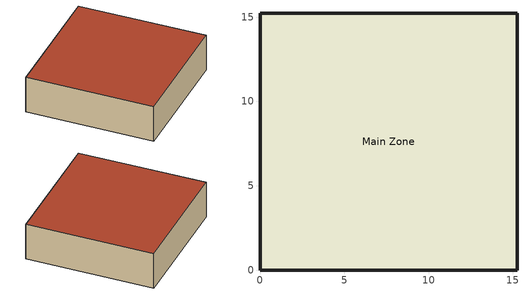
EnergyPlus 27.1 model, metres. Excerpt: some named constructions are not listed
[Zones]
Main Zone
 floor adiabatic (FLOOR): 15.24,0 0,0 0,15.24 15.24,15.24 z0
 wall outside (R13WALL): 0,0 15.24,0 15.24,15.24 0,15.24 0,0 z0:4.57
 roof outside (ROOF31): 0,15.24 0,0 15.24,0 15.24,15.24 z4.57
[Table:Lookup]
Mode2_FanPower_lookup: Mode2_IndependentVariableList, DivisorOnly, 3.0176, -9999, 9999, Dimensionless, 3250, 3250, 3250, 3250, 3250, 3250, 3250, 3250, 3250, 3250, 3250, 3250, 3250, 3250, 3250, 3250, 3250, 3250, 3250, 3250, 3250, 3250, 3250, 3250, 3250, 3250, 3250, 3250, 3250, 3250, 3250, 3250, 3250, 3250, 3250, 3250, 3250, 3250, 3250, 3250, 3250, 3250, 3250, 3250, 3250, 3250, 3250, 3250, 3250, 3250, 3250, 3250, 3250, 3250, 3250, 3250, 3250, 3250, 3250, 3250, 3250, 3250, 3250, 3250, 3250, 3250, 3250, 3250, 3250, 3250, 3250, 3250, 3250, 3250, 3250, 3250, 3250, 3250, 3250, 3250, 3250, 3250, 3250, 3250, 3250, 3250, 3250, 3250, 3250, 3250, 3250, 3250, 3250, 3250, 3250, 3250, 3250, 3250, 3250, 3250, 3250, 3250, 3250, 3250, 3250, 3250, 3250, 3250, 3250, 3250, 3250, 3250, 3250, 3250, 3250, 3250, 3250, 3250, 3250, 3250, 3250, 3250, 3250, 3250, 3250, 3250, 3250, 3250, 3250, 3250, 3250, 3250, 3250, 3250, 3250, 3250, 3250, 3250, 3250, 3250, 3250, 3250, 3250, 3250, 3250, 3250, 3250, 3250, 3250, 3250, 3250, 3250, 3250, 3250, 3250, 3250, 3250, 3250, 3250, 3250, 3250, 3250, 3250, 3250, 3250, 3250, 3250, 3250, 3250, 3250, 3250, 3250, 3250, 3250, 3250, 3250, 3250, 3250, 3250, 3250, 3250, 3250, 3250, 3250, 3250, 3250, 3250, 3250, 3250, 3250, 3250, 3250, 3250, 3250, 3250, 3250, 3250, 3250, 3250, 3250, 3250, 3250, 3250, 3250, 3250, 3250, 3250, 3250, 3250, 3250, 3250, 3250, 3250, 3250, 3250, 3250, 3250, 3250, 3250, 3250, 3250, 3250, 3250, 3250, 3250, 3250, 3250, 3250, 3250, 3250, 3250, 3250, 3250, 3250, 3250, 3250, 3250, 3250, 3250, 3250, 3250, 3250, 3250, 3250, 3250, 3250, 3250, 3250, 3250, 3250, 3250, 3250, 3250, 3250, 3250, 3250, 3250, 3250, 3250, 3250, 3250, 3250, 3250, 3250, 3250, 3250, 3250, 3250, 3250, 3250, 3250, 3250, 3250, 3250, 3250, 3250, 3250, 3250, 3250, 3250, 3250, 3250, 3250, 3250, 3250, 3250, 3250, 3250, 3250, 3250, 3250, 3250, 3250, 3250, 3250, 3250, 3250, 3250, 3250, 3250, 3250, 3250, 3250, 3250, 3250, 3250, 3250, 3250, 3250, 3250, 3250, 3250, 3250, 3250, 3250, 3250, 3250, 3250, 3250, 3250, 3250, 3250, 3250, 3250, 3250, 3250, 3250, 3250, 3250, 3250, 3250, 3250, 3250, 3250, 3250, 3250, 3250, 3250, 3250, 3250, 3250, 3250, 3250, 3250, 3250, 3250, 3250, 3250, 3250, 3250, 3250, 3250, 3250, 3250, 3250, 3250, 3250, 3250, 3250, 3250, 3250, 3250, 3250, 3250, 3250, 3250, 3250, 3250, 3250, 3250, 3250, 3250, 3250, 3250, 3250, 3250, 3250, 3250, 3250, 3250, 3250, 3250, 3250, 3250, 3250, 3250, 3250, 3250, 3250, 3250, 3250, 3250, 3250, 3250, 3250, 3250, 3250, 3250, 3250, 3250, 3250, 3250, 3250, 3250, 3250, 3250, 3250, 3250, 3250, 3250, 3250, 3250, 3250, 3250, 3250, 3250, 3250, 3250, 3250, 3250, 3250, 3250, 3250, 3250, 3250, 3250, 3250, 3250, 3250, 3250, 3250, 3250, 3250, 3250, 3250, 3250, 3250, 3250, 3250, 3250, 3250, 3250, 3250, 3250, 3250, 3250, 3250, 3250, 3250, 3250, 3250, 3250, 3250, 3250, 3250, 3250, 3250, 3250, 3250, 3250, 3250, 3250, 3250, 3250, 3250, 3250, 3250, 3250, 3250, 3250, 3250, 3250, 3250, 3250, 3250, 3250, 3250, 3250, 3250, 3250, 3250, 3250, 3250, 3250, 3250, 3250, 3250, 3250, 3250, 3250, 3250, 3250, 3250, 3250, 3250, 3250, 3250, 3250, 3250, 3250, 3250, 3250, 3250, 3250, 3250, 3250, 3250, 3250, 3250, 3250, 3250, 3250, 3250, 3250, 3250, 3250, 3250, 3250, 3250, 3250, 3250, 3250, 3250, 3250, 3250, 3250, 3250, 3250, 3250, 3250, 3250, 3250, 3250, 3250, 3250, 3250, 3250, 3250, 3250, 3250, 3250, 3250, 3250, 3250, 3250, 3250, 3250, 3250, 3250, 3250, 3250, 3250, 3250, 3250, 3250, 3250, 3250, 3250, 3250, 3250, 3250, 3250, 3250, 3250, 3250, 3250, 3250, 3250, 3250, 3250, 3250, 3250, 3250, 3250, 3250, 3250, 3250, 3250, 3250, 3250, 3250, 3250, 3250, 3250, 3250, 3250, 3250, 3250, 3250, 3250, 3250, 3250, 3250, 3250, 3250, 3250, 3250, 3250, 3250, 3250, 3250, 3250, 3250, 3250, 3250, 3250, 3250, 3250, 3250, 3250, 3250, 3250, 3250, 3250, 3250, 3250, 3250, 3250, 3250, 3250, 3250, 3250, 3250, 3250, 3250, 3250, 3250, 3250, 3250, 3250, 3250, 3250, 3250, 3250, 3250, 3250, 3250, 3250, 3250, 3250, 3250, 3250, 3250, 3250, 3250, 3250, 3250, 3250, 3250, 3250, 3250, 3250, 3250, 3250, 3250, 3250, 3250, 3250, 3250, 3250, 3250, 3250, 3250, 3250, 3250, 3250, 3250, 3250, 3250, 3250, 3250, 3250, 3250, 3250, 3250, 3250, 3250, 3250, 3250, 3250, 3250, 3250, 3250, 3250, 3250, 3250, 3250, 3250, 3250, 3250, 3250, 3250, 3250, 3250, 3250, 3250, 3250, 3250, 3250, 3250, 3250, 3250, 3250, 3250, 3250, 3250, 3250, 3250, 3250, 3250, 3250, 3250, 3250, 3250, 3250, 3250, 3250, 3250, 3250, 3250, 3250, 3250, 3250, 3250, 3250, 3250, 3250, 3250, 3250, 3250, 3250, 3250, 3250, 3250, 3250, 3250, 3250, 3250, 3250, 3250, 3250, 3250, 3250, 3250, 3250, 3250, 3250, 3250, 3250, 3250, 3250, 3250, 3250, 3250, 3250, 3250, 3250, 3250, 3250, 3250, 3250, 3250, 3250, 3250, 3250, 3250, 3250, 3250, 3250, 3250, 3250, 3250, 3250, 3250, 3250, 3250, 3250, 3250, 3250, 3250, 3250, 3250, 3250, 3250, 3250, 3250, 3250, 3250, 3250, 3250, 3250, 3250, 3250, 3250, 3250, 3250, 3250, 3250, 3250, 3250, 3250, 3250, 3250, 3250, 3250, 3250, 3250, 3250, 3250, 3250, 3250, 3250, 3250, 3250, 3250, 3250, 3250, 3250, 3250, 3250, 3250, 3250, 3250, 3250, 3250, 3250, 3250, 3250, 3250, 3250, 3250, 3250, 3250, 3250, 3250, 3250, 3250, 3250, 3250, 3250, 3250, 3250, 3250, 3250, 3250, 3250, 3250, 3250, 3250, 3250, 3250, 3250, 3250, 3250, 3250, 3250, 3250, 3250, 3250, 3250, 3250, 3250, 3250, 3250, 3250, 3250, 3250, 3250, 3250, 3250, 3250, 3250, 3250, 3250, 3250, 3250, 3250, 3250, 3250, 3250, 3250, 3250, 3250, 3250, 3250, 3250, 3250, 3250, 3250, 3250, 3250, 3250, 3250, 3250, 3250, 3250, 3250, 3250, 3250, 3250, 3250, 3250, 3250, 3250, 3250, 3250, 3250, 3250, 3250, 3250, 3250, 3250, 3250, 3250, 3250, 3250, 3250, 3250, 3250, 3250, 3250, 3250, 3250, 3250, 3250, 3250, 3250, 3250, 3250, 3250, 3250, 3250, 3250, 3250, 3250, 3250, 3250, 3250, 3250, 3250, 3250, 3250, 3250, 3250, 3250, 3250, 3250, 3250, 3250, 3250, 3250, 3250, 3250, 3250, 3250, 3250, 3250, 3250, 3250, 3250, 3250, 3250, 3250, 3250, 3250, 3250, 3250, 3250, 3250, 3250, 3250, 3250, 3250, 3250, 3250, 3250, 3250, 3250, 3250, 3250, 3250, 3250, 3250, 3250, 3250, 3250, 3250, 3250, 3250, 3250, 3250, 3250, 3250, 3250, 3250, 3250, 3250, 3250, 3250, 3250, 3250, 3250, 3250, 3250, 3250, 3250, 3250, 3250, 3250, 3250, 3250, 3250, 3250, 3250, 3250, 3250, 3250, 3250, 3250, 3250, 3250, 3250, 3250, 3250, 3250, 3250, 3250, 3250, 3250, 3250, 3250, 3250, 3250, 3250, 3250, 3250, 3250, 3250, 3250, 3250, 3250, 3250, 3250, 3250, 3250, 3250, 3250, 3250, 3250, 3250, 3250, 3250, 3250, 3250, 3250, 3250, 3250, 3250, 3250, 3250, 3250, 3250, 3250, 3250, 3250, 3250, 3250, 3250, 3250, 3250, 3250, 3250, 3250, 3250, 3250, 3250, 3250, 3250, 3250, 3250, 3250, 3250, 3250, 3250, 3250, 3250, 3250, 3250, 3250, 3250, 3250, 3250, 3250, 3250, 3250, 3250, 3250, 3250, 3250, 3250, 3250, 3250, 3250, 3250, 3250, 3250, 3250, 3250, 3250, 3250, 3250, 3250, 3250, 3250, 3250, 3250, 3250, 3250, 3250, 3250, 3250, 3250, 3250, 3250, 3250, 3250, 3250, 3250, 3250, 3250, 3250, 3250, 3250, 3250, 3250, 3250, 3250, 3250, 3250, 3250, 3250, 3250, 3250, 3250, 3250, 3250, 3250, 3250, 3250, 3250, 3250, 3250, 3250, 3250, 3250, 3250, 3250, 3250, 3250, 3250, 3250, 3250, 3250, 3250, 3250, 3250, 3250, 3250, 3250, 3250, 3250, 3250, 3250, 3250, 3250, 3250, 3250, 3250, 3250, 3250, 3250, 3250, 3250, 3250, 3250, 3250, 3250, 3250, 3250, 3250, 3250, 3250, 3250, 3250, 3250, 3250, 3250, 3250, 3250, 3250, 3250, 3250, 3250, 3250, 3250, 3250, 3250, 3250, 3250, 3250, 3250, 3250, 3250, 3250, 3250
Mode2_water_lookup: Mode2_IndependentVariableList, DivisorOnly, 3.0176, -9999, 9999, Dimensionless, 39.82115, 39.82115, 39.82115, 39.82115, 39.82115, 39.82115, 39.82115, 39.82115, 39.82115, 39.82115, 39.82115, 39.82115, 39.82115, 39.82115, 39.82115, 39.82115, 39.82115, 39.82115, 39.82115, 39.82115, 39.82115, 39.82115, 39.82115, 39.82115, 39.82115, 39.82115, 39.82115, 39.82115, 39.82115, 39.82115, 39.82115, 39.82115, 39.82115, 39.82115, 39.82115, 39.82115, 39.82115, 39.82115, 39.82115, 39.82115, 39.82115, 39.82115, 39.82115, 39.82115, 39.82115, 39.82115, 39.82115, 39.82115, 39.82115, 39.82115, 39.82115, 39.82115, 39.82115, 39.82115, 39.82115, 39.82115, 39.82115, 39.82115, 39.82115, 39.82115, 39.82115, 39.82115, 39.82115, 39.82115, 39.82115, 39.82115, 39.82115, 39.82115, 39.82115, 39.82115, 39.82115, 39.82115, 39.82115, 39.82115, 39.82115, 39.82115, 39.82115, 39.82115, 39.82115, 39.82115, 39.82115, 39.82115, 39.82115, 39.82115, 39.82115, 39.82115, 39.82115, 39.82115, 39.82115, 39.82115, 39.82115, 39.82115, 39.82115, 39.82115, 39.82115, 39.82115, 39.82115, 39.82115, 39.82115, 39.82115, 39.82115, 39.82115, 39.82115, 39.82115, 39.82115, 39.82115, 39.82115, 39.82115, 39.82115, 39.82115, 39.82115, 39.82115, 39.82115, 39.82115, 39.82115, 39.82115, 39.82115, 39.82115, 39.82115, 39.82115, 39.82115, 39.82115, 39.82115, 39.82115, 39.82115, 39.82115, 39.82115, 39.82115, 39.82115, 39.82115, 39.82115, 39.82115, 39.82115, 39.82115, 39.82115, 39.82115, 39.82115, 39.82115, 39.82115, 39.82115, 39.82115, 39.82115, 39.82115, 39.82115, 39.82115, 39.82115, 39.82115, 39.82115, 39.82115, 39.82115, 39.82115, 39.82115, 39.82115, 39.82115, 39.82115, 39.82115, 39.82115, 39.82115, 39.82115, 39.82115, 39.82115, 39.82115, 39.82115, 39.82115, 39.82115, 39.82115, 39.82115, 39.82115, 39.82115, 39.82115, 39.82115, 39.82115, 39.82115, 39.82115, 39.82115, 39.82115, 39.82115, 39.82115, 39.82115, 39.82115, 39.82115, 39.82115, 39.82115, 39.82115, 39.82115, 39.82115, 39.82115, 39.82115, 39.82115, 39.82115, 39.82115, 39.82115, 39.82115, 39.82115, 39.82115, 39.82115, 39.82115, 39.82115, 39.82115, 39.82115, 39.82115, 39.82115, 39.82115, 39.82115, 39.82115, 39.82115, 39.82115, 39.82115, 39.82115, 39.82115, 39.82115, 39.82115, 39.82115, 39.82115, 39.82115, 39.82115, 39.82115, 39.82115, 39.82115, 39.82115, 39.82115, 39.82115, 39.82115, 39.82115, 39.82115, 39.82115, 39.82115, 39.82115, 39.82115, 39.82115, 39.82115, 39.82115, 39.82115, 39.82115, 39.82115, 39.82115, 39.82115, 39.82115, 39.82115, 39.82115, 39.82115, 39.82115, 39.82115, 39.82115, 39.82115, 39.82115, 39.82115, 39.82115, 39.82115, 39.82115, 39.82115, 39.82115, 39.82115, 39.82115, 39.82115, 39.82115, 39.82115, 39.82115, 39.82115, 39.82115, 39.82115, 39.82115, 39.82115, 39.82115, 39.82115, 39.82115, 39.82115, 39.82115, 39.82115, 39.82115, 39.82115, 39.82115, 39.82115, 39.82115, 39.82115, 39.82115, 39.82115, 39.82115, 39.82115, 39.82115, 39.82115, 39.82115, 39.82115, 39.82115, 39.82115, 39.82115, 39.82115, 39.82115, 39.82115, 39.82115, 39.82115, 39.82115, 39.82115, 39.82115, 39.82115, 39.82115, 39.82115, 39.82115, 39.82115, 39.82115, 39.82115, 39.82115, 39.82115, 39.82115, 39.82115, 39.82115, 39.82115, 39.82115, 39.82115, 39.82115, 39.82115, 39.82115, 39.82115, 39.82115, 39.82115, 39.82115, 39.82115, 39.82115, 39.82115, 39.82115, 39.82115, 39.82115, 39.82115, 39.82115, 39.82115, 39.82115, 39.82115, 39.82115, 39.82115, 39.82115, 39.82115, 39.82115, 39.82115, 39.82115, 39.82115, 39.82115, 39.82115, 39.82115, 39.82115, 39.82115, 39.82115, 39.82115, 39.82115, 39.82115, 39.82115, 39.82115, 39.82115, 39.82115, 39.82115, 39.82115, 39.82115, 39.82115, 39.82115, 39.82115, 39.82115, 39.82115, 39.82115, 39.82115, 39.82115, 39.82115, 39.82115, 39.82115, 39.82115, 39.82115, 39.82115, 39.82115, 39.82115, 39.82115, 39.82115, 39.82115, 39.82115, 39.82115, 39.82115, 39.82115, 39.82115, 39.82115, 39.82115, 39.82115, 39.82115, 39.82115, 39.82115, 39.82115, 39.82115, 39.82115, 39.82115, 39.82115, 39.82115, 39.82115, 39.82115, 39.82115, 39.82115, 39.82115, 39.82115, 39.82115, 39.82115, 39.82115, 39.82115, 39.82115, 39.82115, 39.82115, 39.82115, 39.82115, 39.82115, 39.82115, 39.82115, 53.47845, 53.47845, 53.47845, 53.47845, 53.47845, 53.47845, 53.47845, 53.47845, 53.47845, 53.47845, 53.47845, 53.47845, 53.47845, 53.47845, 53.47845, 53.47845, 53.47845, 53.47845, 53.47845, 53.47845, 53.47845, 53.47845, 53.47845, 53.47845, 53.47845, 53.47845, 53.47845, 53.47845, 53.47845, 53.47845, 53.47845, 53.47845, 53.47845, 53.47845, 53.47845, 53.47845, 53.47845, 53.47845, 53.47845, 53.47845, 53.47845, 53.47845, 53.47845, 53.47845, 53.47845, 53.47845, 53.47845, 53.47845, 53.47845, 53.47845, 53.47845, 53.47845, 53.47845, 53.47845, 53.47845, 53.47845, 53.47845, 53.47845, 53.47845, 53.47845, 53.47845, 53.47845, 53.47845, 53.47845, 53.47845, 53.47845, 53.47845, 53.47845, 53.47845, 53.47845, 53.47845, 53.47845, 53.47845, 53.47845, 53.47845, 53.47845, 53.47845, 53.47845, 53.47845, 53.47845, 53.47845, 53.47845, 53.47845, 53.47845, 53.47845, 53.47845, 53.47845, 53.47845, 53.47845, 53.47845, 53.47845, 53.47845, 53.47845, 53.47845, 53.47845, 53.47845, 53.47845, 53.47845, 53.47845, 53.47845, 53.47845, 53.47845, 53.47845, 53.47845, 53.47845, 53.47845, 53.47845, 53.47845, 53.47845, 53.47845, 53.47845, 53.47845, 53.47845, 53.47845, 53.47845, 53.47845, 53.47845, 53.47845, 53.47845, 53.47845, 53.47845, 53.47845, 53.47845, 53.47845, 53.47845, 53.47845, 53.47845, 53.47845, 53.47845, 53.47845, 53.47845, 53.47845, 53.47845, 53.47845, 53.47845, 53.47845, 53.47845, 53.47845, 53.47845, 53.47845, 53.47845, 53.47845, 53.47845, 53.47845, 53.47845, 53.47845, 53.47845, 53.47845, 53.47845, 53.47845, 53.47845, 53.47845, 53.47845, 53.47845, 53.47845, 53.47845, 53.47845, 53.47845, 53.47845, 53.47845, 53.47845, 53.47845, 53.47845, 53.47845, 53.47845, 53.47845, 53.47845, 53.47845, 53.47845, 53.47845, 53.47845, 53.47845, 53.47845, 53.47845, 53.47845, 53.47845, 53.47845, 53.47845, 53.47845, 53.47845, 53.47845, 53.47845, 53.47845, 53.47845, 53.47845, 53.47845, 53.47845, 53.47845, 53.47845, 53.47845, 53.47845, 53.47845, 53.47845, 53.47845, 53.47845, 53.47845, 53.47845, 53.47845, 53.47845, 53.47845, 53.47845, 53.47845, 53.47845, 53.47845, 53.47845, 53.47845, 53.47845, 53.47845, 53.47845, 53.47845, 53.47845, 53.47845, 53.47845, 53.47845, 53.47845, 53.47845, 53.47845, 53.47845, 53.47845, 53.47845, 53.47845, 53.47845, 53.47845, 53.47845, 53.47845, 53.47845, 53.47845, 53.47845, 53.47845, 53.47845, 53.47845, 53.47845, 53.47845, 53.47845, 53.47845, 53.47845, 53.47845, 53.47845, 53.47845, 53.47845, 53.47845, 53.47845, 53.47845, 53.47845, 53.47845, 53.47845, 53.47845, 53.47845, 53.47845, 53.47845, 53.47845, 53.47845, 53.47845, 53.47845, 53.47845, 53.47845, 53.47845, 53.47845, 53.47845, 53.47845, 53.47845, 53.47845, 53.47845, 53.47845, 53.47845, 53.47845, 53.47845, 53.47845, 53.47845, 53.47845, 53.47845, 53.47845, 53.47845, 53.47845, 53.47845, 53.47845, 53.47845, 53.47845, 53.47845, 53.47845, 53.47845, 53.47845, 53.47845, 53.47845, 53.47845, 53.47845, 53.47845, 53.47845, 53.47845, 53.47845, 53.47845, 53.47845, 53.47845, 53.47845, 53.47845, 53.47845, 53.47845, 53.47845, 53.47845, 53.47845, 53.47845, 53.47845, 53.47845, 53.47845, 53.47845, 53.47845, 53.47845, 53.47845, 53.47845, 53.47845, 53.47845, 53.47845, 53.47845, 53.47845, 53.47845, 53.47845, 53.47845, 53.47845, 53.47845, 53.47845, 53.47845, 53.47845, 53.47845, 53.47845, 53.47845, 53.47845, 53.47845, 53.47845, 53.47845, 53.47845, 53.47845, 53.47845, 53.47845, 53.47845, 53.47845, 53.47845, 53.47845, 53.47845, 53.47845, 53.47845, 53.47845, 53.47845, 53.47845, 53.47845, 53.47845, 53.47845, 53.47845, 53.47845, 53.47845, 53.47845, 53.47845, 53.47845, 53.47845, 53.47845, 53.47845, 53.47845, 53.47845, 53.47845, 53.47845, 53.47845, 53.47845, 53.47845, 53.47845, 53.47845, 53.47845, 53.47845, 53.47845, 53.47845, 53.47845, 53.47845, 53.47845, 53.47845, 53.47845, 53.47845, 53.47845, 53.47845, 53.47845, 53.47845, 53.47845, 53.47845, 53.47845, 53.47845, 53.47845, 53.47845, 53.47845, 53.47845, 53.47845, 53.47845, 53.47845, 53.47845, 53.47845, 53.47845, 53.47845, 53.47845, 53.47845, 53.47845, 53.47845, 53.47845, 53.47845, 53.47845, 53.47845, 53.47845, 53.47845, 53.47845, 53.47845, 67.13575, 67.13575, 67.13575, 67.13575, 67.13575, 67.13575, 67.13575, 67.13575, 67.13575, 67.13575, 67.13575, 67.13575, 67.13575, 67.13575, 67.13575, 67.13575, 67.13575, 67.13575, 67.13575, 67.13575, 67.13575, 67.13575, 67.13575, 67.13575, 67.13575, 67.13575, 67.13575, 67.13575, 67.13575, 67.13575, 67.13575, 67.13575, 67.13575, 67.13575, 67.13575, 67.13575, 67.13575, 67.13575, 67.13575, 67.13575, 67.13575, 67.13575, 67.13575, 67.13575, 67.13575, 67.13575, 67.13575, 67.13575, 67.13575, 67.13575, 67.13575, 67.13575, 67.13575, 67.13575, 67.13575, 67.13575, 67.13575, 67.13575, 67.13575, 67.13575, 67.13575, 67.13575, 67.13575, 67.13575, 67.13575, 67.13575, 67.13575, 67.13575, 67.13575, 67.13575, 67.13575, 67.13575, 67.13575, 67.13575, 67.13575, 67.13575, 67.13575, 67.13575, 67.13575, 67.13575, 67.13575, 67.13575, 67.13575, 67.13575, 67.13575, 67.13575, 67.13575, 67.13575, 67.13575, 67.13575, 67.13575, 67.13575, 67.13575, 67.13575, 67.13575, 67.13575, 67.13575, 67.13575, 67.13575, 67.13575, 67.13575, 67.13575, 67.13575, 67.13575, 67.13575, 67.13575, 67.13575, 67.13575, 67.13575, 67.13575, 67.13575, 67.13575, 67.13575, 67.13575, 67.13575, 67.13575, 67.13575, 67.13575, 67.13575, 67.13575, 67.13575, 67.13575, 67.13575, 67.13575, 67.13575, 67.13575, 67.13575, 67.13575, 67.13575, 67.13575, 67.13575, 67.13575, 67.13575, 67.13575, 67.13575, 67.13575, 67.13575, 67.13575, 67.13575, 67.13575, 67.13575, 67.13575, 67.13575, 67.13575, 67.13575, 67.13575, 67.13575, 67.13575, 67.13575, 67.13575, 67.13575, 67.13575, 67.13575, 67.13575, 67.13575, 67.13575, 67.13575, 67.13575, 67.13575, 67.13575, 67.13575, 67.13575, 67.13575, 67.13575, 67.13575, 67.13575, 67.13575, 67.13575, 67.13575, 67.13575, 67.13575, 67.13575, 67.13575, 67.13575, 67.13575, 67.13575, 67.13575, 67.13575, 67.13575, 67.13575, 67.13575, 67.13575, 67.13575, 67.13575, 67.13575, 67.13575, 67.13575, 67.13575, 67.13575, 67.13575, 67.13575, 67.13575, 67.13575, 67.13575, 67.13575, 67.13575, 67.13575, 67.13575, 67.13575, 67.13575, 67.13575, 67.13575, 67.13575, 67.13575, 67.13575, 67.13575, 67.13575, 67.13575, 67.13575, 67.13575, 67.13575, 67.13575, 67.13575, 67.13575, 67.13575, 67.13575, 67.13575, 67.13575, 67.13575, 67.13575, 67.13575, 67.13575, 67.13575, 67.13575, 67.13575, 67.13575, 67.13575, 67.13575, 67.13575, 67.13575, 67.13575, 67.13575, 67.13575, 67.13575, 67.13575, 67.13575, 67.13575, 67.13575, 67.13575, 67.13575, 67.13575, 67.13575, 67.13575, 67.13575, 67.13575, 67.13575, 67.13575, 67.13575, 67.13575, 67.13575, 67.13575, 67.13575, 67.13575, 67.13575, 67.13575, 67.13575, 67.13575, 67.13575, 67.13575, 67.13575, 67.13575, 67.13575, 67.13575, 67.13575, 67.13575, 67.13575, 67.13575, 67.13575, 67.13575, 67.13575, 67.13575, 67.13575, 67.13575, 67.13575, 67.13575, 67.13575, 67.13575, 67.13575, 67.13575, 67.13575, 67.13575, 67.13575, 67.13575, 67.13575, 67.13575, 67.13575, 67.13575, 67.13575, 67.13575, 67.13575, 67.13575, 67.13575, 67.13575, 67.13575, 67.13575, 67.13575, 67.13575, 67.13575, 67.13575, 67.13575, 67.13575, 67.13575, 67.13575, 67.13575, 67.13575, 67.13575, 67.13575, 67.13575, 67.13575, 67.13575, 67.13575, 67.13575, 67.13575, 67.13575, 67.13575, 67.13575, 67.13575, 67.13575, 67.13575, 67.13575, 67.13575, 67.13575, 67.13575, 67.13575, 67.13575, 67.13575, 67.13575, 67.13575, 67.13575, 67.13575, 67.13575, 67.13575, 67.13575, 67.13575, 67.13575, 67.13575, 67.13575, 67.13575, 67.13575, 67.13575, 67.13575, 67.13575, 67.13575, 67.13575, 67.13575, 67.13575, 67.13575, 67.13575, 67.13575, 67.13575, 67.13575, 67.13575, 67.13575, 67.13575, 67.13575, 67.13575, 67.13575, 67.13575, 67.13575, 67.13575, 67.13575, 67.13575, 67.13575, 67.13575, 67.13575, 67.13575, 67.13575, 67.13575, 67.13575, 67.13575, 67.13575, 67.13575, 67.13575, 67.13575, 67.13575, 67.13575, 67.13575, 67.13575, 67.13575, 67.13575, 67.13575, 67.13575, 67.13575, 67.13575, 67.13575, 67.13575, 67.13575, 67.13575, 67.13575, 67.13575, 67.13575, 67.13575, 67.13575, 67.13575, 67.13575, 67.13575, 67.13575, 67.13575, 67.13575, 67.13575, 67.13575, 67.13575, 67.13575, 67.13575, 67.13575
Mode3_ESP_lookup: Mode3_IndependentVariableList, DivisorOnly, -9999, 9999, Dimensionless, 178.111, 178.111, 178.111, 226.162, 226.162, 226.162, 279.945, 279.945, 279.945, 178.111, 178.111, 178.111, 226.162, 226.162, 226.162, 279.945, 279.945, 279.945, 178.111, 178.111, 178.111, 226.162, 226.162, 226.162, 279.945, 279.945, 279.945, 178.111, 178.111, 178.111, 226.162, 226.162, 226.162, 279.945, 279.945, 279.945, 178.111, 178.111, 178.111, 226.162, 226.162, 226.162, 279.945, 279.945, 279.945, 178.111, 178.111, 178.111, 226.162, 226.162, 226.162, 279.945, 279.945, 279.945, 178.111, 178.111, 178.111, 226.162, 226.162, 226.162, 279.945, 279.945, 279.945, 178.111, 178.111, 178.111, 226.162, 226.162, 226.162, 279.945, 279.945, 279.945, 178.111, 178.111, 178.111, 226.162, 226.162, 226.162, 279.945, 279.945, 279.945, 178.111, 178.111, 178.111, 226.162, 226.162, 226.162, 279.945, 279.945, 279.945, 178.111, 178.111, 178.111, 226.162, 226.162, 226.162, 279.945, 279.945, 279.945, 178.111, 178.111, 178.111, 226.162, 226.162, 226.162, 279.945, 279.945, 279.945, 178.111, 178.111, 178.111, 226.162, 226.162, 226.162, 279.945, 279.945, 279.945, 178.111, 178.111, 178.111, 226.162, 226.162, 226.162, 279.945, 279.945, 279.945, 178.111, 178.111, 178.111, 226.162, 226.162, 226.162, 279.945, 279.945, 279.945, 178.111, 178.111, 178.111, 226.162, 226.162, 226.162, 279.945, 279.945, 279.945, 178.111, 178.111, 178.111, 226.162, 226.162, 226.162, 279.945, 279.945, 279.945, 178.111, 178.111, 178.111, 226.162, 226.162, 226.162, 279.945, 279.945, 279.945, 178.111, 178.111, 178.111, 226.162, 226.162, 226.162, 279.945, 279.945, 279.945, 178.111, 178.111, 178.111, 226.162, 226.162, 226.162, 279.945, 279.945, 279.945, 178.111, 178.111, 178.111, 226.162, 226.162, 226.162, 279.945, 279.945, 279.945, 178.111, 178.111, 178.111, 226.162, 226.162, 226.162, 279.945, 279.945, 279.945, 178.111, 178.111, 178.111, 226.162, 226.162, 226.162, 279.945, 279.945, 279.945, 178.111, 178.111, 178.111, 226.162, 226.162, 226.162, 279.945, 279.945, 279.945, 178.111, 178.111, 178.111, 226.162, 226.162, 226.162, 279.945, 279.945, 279.945, 178.111, 178.111, 178.111, 226.162, 226.162, 226.162, 279.945, 279.945, 279.945, 178.111, 178.111, 178.111, 226.162, 226.162, 226.162, 279.945, 279.945, 279.945, 177.155, 177.155, 177.155, 228.073, 228.073, 228.073, 278.99, 278.99, 278.99, 177.155, 177.155, 177.155, 228.073, 228.073, 228.073, 278.99, 278.99, 278.99, 177.155, 177.155, 177.155, 228.073, 228.073, 228.073, 278.99, 278.99, 278.99, 177.155, 177.155, 177.155, 228.073, 228.073, 228.073, 278.99, 278.99, 278.99, 177.155, 177.155, 177.155, 228.073, 228.073, 228.073, 278.99, 278.99, 278.99, 177.155, 177.155, 177.155, 228.073, 228.073, 228.073, 278.99, 278.99, 278.99, 177.155, 177.155, 177.155, 228.073, 228.073, 228.073, 278.99, 278.99, 278.99, 177.155, 177.155, 177.155, 228.073, 228.073, 228.073, 278.99, 278.99, 278.99, 177.155, 177.155, 177.155, 228.073, 228.073, 228.073, 278.99, 278.99, 278.99, 178.111, 178.111, 178.111, 226.162, 226.162, 226.162, 279.945, 279.945, 279.945, 178.111, 178.111, 178.111, 226.162, 226.162, 226.162, 279.945, 279.945, 279.945, 178.111, 178.111, 178.111, 226.162, 226.162, 226.162, 279.945, 279.945, 279.945, 178.111, 178.111, 178.111, 226.162, 226.162, 226.162, 279.945, 279.945, 279.945, 178.111, 178.111, 178.111, 226.162, 226.162, 226.162, 279.945, 279.945, 279.945, 178.111, 178.111, 178.111, 226.162, 226.162, 226.162, 279.945, 279.945, 279.945, 178.111, 178.111, 178.111, 226.162, 226.162, 226.162, 279.945, 279.945, 279.945, 178.111, 178.111, 178.111, 226.162, 226.162, 226.162, 279.945, 279.945, 279.945, 178.111, 178.111, 178.111, 226.162, 226.162, 226.162, 279.945, 279.945, 279.945, 178.111, 178.111, 178.111, 226.162, 226.162, 226.162, 279.945, 279.945, 279.945, 178.111, 178.111, 178.111, 226.162, 226.162, 226.162, 279.945, 279.945, 279.945, 178.111, 178.111, 178.111, 226.162, 226.162, 226.162, 279.945, 279.945, 279.945, 178.111, 178.111, 178.111, 226.162, 226.162, 226.162, 279.945, 279.945, 279.945, 178.111, 178.111, 178.111, 226.162, 226.162, 226.162, 279.945, 279.945, 279.945, 178.111, 178.111, 178.111, 226.162, 226.162, 226.162, 279.945, 279.945, 279.945, 178.111, 178.111, 178.111, 226.162, 226.162, 226.162, 279.945, 279.945, 279.945, 178.111, 178.111, 178.111, 226.162, 226.162, 226.162, 279.945, 279.945, 279.945, 178.111, 178.111, 178.111, 226.162, 226.162, 226.162, 279.945, 279.945, 279.945, 177.155, 177.155, 177.155, 228.073, 228.073, 228.073, 278.99, 278.99, 278.99, 177.155, 177.155, 177.155, 228.073, 228.073, 228.073, 278.99, 278.99, 278.99, 177.155, 177.155, 177.155, 228.073, 228.073, 228.073, 278.99, 278.99, 278.99, 177.155, 177.155, 177.155, 228.073, 228.073, 228.073, 278.99, 278.99, 278.99, 177.155, 177.155, 177.155, 228.073, 228.073, 228.073, 278.99, 278.99, 278.99, 177.155, 177.155, 177.155, 228.073, 228.073, 228.073, 278.99, 278.99, 278.99, 177.155, 177.155, 177.155, 228.073, 228.073, 228.073, 278.99, 278.99, 278.99, 177.155, 177.155, 177.155, 228.073, 228.073, 228.073, 278.99, 278.99, 278.99, 177.155, 177.155, 177.155, 228.073, 228.073, 228.073, 278.99, 278.99, 278.99, 178.111, 178.111, 178.111, 226.162, 226.162, 226.162, 279.945, 279.945, 279.945, 178.111, 178.111, 178.111, 226.162, 226.162, 226.162, 279.945, 279.945, 279.945, 178.111, 178.111, 178.111, 226.162, 226.162, 226.162, 279.945, 279.945, 279.945, 178.111, 178.111, 178.111, 226.162, 226.162, 226.162, 279.945, 279.945, 279.945, 178.111, 178.111, 178.111, 226.162, 226.162, 226.162, 279.945, 279.945, 279.945, 178.111, 178.111, 178.111, 226.162, 226.162, 226.162, 279.945, 279.945, 279.945, 178.111, 178.111, 178.111, 226.162, 226.162, 226.162, 279.945, 279.945, 279.945, 178.111, 178.111, 178.111, 226.162, 226.162, 226.162, 279.945, 279.945, 279.945, 178.111, 178.111, 178.111, 226.162, 226.162, 226.162, 279.945, 279.945, 279.945, 178.111, 178.111, 178.111, 226.162, 226.162, 226.162, 279.945, 279.945, 279.945, 178.111, 178.111, 178.111, 226.162, 226.162, 226.162, 279.945, 279.945, 279.945, 178.111, 178.111, 178.111, 226.162, 226.162, 226.162, 279.945, 279.945, 279.945, 178.111, 178.111, 178.111, 226.162, 226.162, 226.162, 279.945, 279.945, 279.945, 178.111, 178.111, 178.111, 226.162, 226.162, 226.162, 279.945, 279.945, 279.945, 178.111, 178.111, 178.111, 226.162, 226.162, 226.162, 279.945, 279.945, 279.945, 178.111, 178.111, 178.111, 226.162, 226.162, 226.162, 279.945, 279.945, 279.945, 178.111, 178.111, 178.111, 226.162, 226.162, 226.162, 279.945, 279.945, 279.945, 178.111, 178.111, 178.111, 226.162, 226.162, 226.162, 279.945, 279.945, 279.945, 178.111, 178.111, 178.111, 226.162, 226.162, 226.162, 279.945, 279.945, 279.945, 178.111, 178.111, 178.111, 226.162, 226.162, 226.162, 279.945, 279.945, 279.945, 178.111, 178.111, 178.111, 226.162, 226.162, 226.162, 279.945, 279.945, 279.945, 178.111, 178.111, 178.111, 226.162, 226.162, 226.162, 279.945, 279.945, 279.945, 178.111, 178.111, 178.111, 226.162, 226.162, 226.162, 279.945, 279.945, 279.945, 178.111, 178.111, 178.111, 226.162, 226.162, 226.162, 279.945, 279.945, 279.945, 178.111, 178.111, 178.111, 226.162, 226.162, 226.162, 279.945, 279.945, 279.945, 178.111, 178.111, 178.111, 226.162, 226.162, 226.162, 279.945, 279.945, 279.945, 178.111, 178.111, 178.111, 226.162, 226.162, 226.162, 279.945, 279.945, 279.945, 177.155, 177.155, 177.155, 228.073, 228.073, 228.073, 278.99, 278.99, 278.99, 177.155, 177.155, 177.155, 228.073, 228.073, 228.073, 278.99, 278.99, 278.99, 177.155, 177.155, 177.155, 228.073, 228.073, 228.073, 278.99, 278.99, 278.99, 177.155, 177.155, 177.155, 228.073, 228.073, 228.073, 278.99, 278.99, 278.99, 177.155, 177.155, 177.155, 228.073, 228.073, 228.073, 278.99, 278.99, 278.99, 177.155, 177.155, 177.155, 228.073, 228.073, 228.073, 278.99, 278.99, 278.99, 177.155, 177.155, 177.155, 228.073, 228.073, 228.073, 278.99, 278.99, 278.99, 177.155, 177.155, 177.155, 228.073, 228.073, 228.073, 278.99, 278.99, 278.99, 177.155, 177.155, 177.155, 228.073, 228.073, 228.073, 278.99, 278.99, 278.99, 178.111, 178.111, 178.111, 226.162, 226.162, 226.162, 279.945, 279.945, 279.945, 178.111, 178.111, 178.111, 226.162, 226.162, 226.162, 279.945, 279.945, 279.945, 178.111, 178.111, 178.111, 226.162, 226.162, 226.162, 279.945, 279.945, 279.945, 178.111, 178.111, 178.111, 226.162, 226.162, 226.162, 279.945, 279.945, 279.945, 178.111, 178.111, 178.111, 226.162, 226.162, 226.162, 279.945, 279.945, 279.945, 178.111, 178.111, 178.111, 226.162, 226.162, 226.162, 279.945, 279.945, 279.945, 178.111, 178.111, 178.111, 226.162, 226.162, 226.162, 279.945, 279.945, 279.945, 178.111, 178.111, 178.111, 226.162, 226.162, 226.162, 279.945, 279.945, 279.945, 178.111, 178.111, 178.111, 226.162, 226.162, 226.162, 279.945, 279.945, 279.945
Mode3_TSA_lookup: Mode3_IndependentVariableList, DivisorOnly, -9999, 9999, Dimensionless, 9.70676, 9.70676, 9.70676, 9.5799, 9.5799, 9.5799, 9.45304, 9.45304, 9.45304, 9.70676, 9.70676, 9.70676, 9.5799, 9.5799, 9.5799, 9.45304, 9.45304, 9.45304, 9.70676, 9.70676, 9.70676, 9.5799, 9.5799, 9.5799, 9.45304, 9.45304, 9.45304, 9.70676, 9.70676, 9.70676, 9.5799, 9.5799, 9.5799, 9.45304, 9.45304, 9.45304, 9.70676, 9.70676, 9.70676, 9.5799, 9.5799, 9.5799, 9.45304, 9.45304, 9.45304, 9.70676, 9.70676, 9.70676, 9.5799, 9.5799, 9.5799, 9.45304, 9.45304, 9.45304, 9.70676, 9.70676, 9.70676, 9.5799, 9.5799, 9.5799, 9.45304, 9.45304, 9.45304, 9.70676, 9.70676, 9.70676, 9.5799, 9.5799, 9.5799, 9.45304, 9.45304, 9.45304, 9.70676, 9.70676, 9.70676, 9.5799, 9.5799, 9.5799, 9.45304, 9.45304, 9.45304, 12.40253, 12.40253, 12.40253, 12.27567, 12.27567, 12.27567, 12.14881, 12.14881, 12.14881, 12.40253, 12.40253, 12.40253, 12.27567, 12.27567, 12.27567, 12.14881, 12.14881, 12.14881, 12.40253, 12.40253, 12.40253, 12.27567, 12.27567, 12.27567, 12.14881, 12.14881, 12.14881, 12.40253, 12.40253, 12.40253, 12.27567, 12.27567, 12.27567, 12.14881, 12.14881, 12.14881, 12.40253, 12.40253, 12.40253, 12.27567, 12.27567, 12.27567, 12.14881, 12.14881, 12.14881, 12.40253, 12.40253, 12.40253, 12.27567, 12.27567, 12.27567, 12.14881, 12.14881, 12.14881, 12.40253, 12.40253, 12.40253, 12.27567, 12.27567, 12.27567, 12.14881, 12.14881, 12.14881, 12.40253, 12.40253, 12.40253, 12.27567, 12.27567, 12.27567, 12.14881, 12.14881, 12.14881, 12.40253, 12.40253, 12.40253, 12.27567, 12.27567, 12.27567, 12.14881, 12.14881, 12.14881, 13.45641, 13.45641, 13.45641, 13.32955, 13.32955, 13.32955, 13.20269, 13.20269, 13.20269, 13.45641, 13.45641, 13.45641, 13.32955, 13.32955, 13.32955, 13.20269, 13.20269, 13.20269, 13.45641, 13.45641, 13.45641, 13.32955, 13.32955, 13.32955, 13.20269, 13.20269, 13.20269, 13.45641, 13.45641, 13.45641, 13.32955, 13.32955, 13.32955, 13.20269, 13.20269, 13.20269, 13.45641, 13.45641, 13.45641, 13.32955, 13.32955, 13.32955, 13.20269, 13.20269, 13.20269, 13.45641, 13.45641, 13.45641, 13.32955, 13.32955, 13.32955, 13.20269, 13.20269, 13.20269, 13.45641, 13.45641, 13.45641, 13.32955, 13.32955, 13.32955, 13.20269, 13.20269, 13.20269, 13.45641, 13.45641, 13.45641, 13.32955, 13.32955, 13.32955, 13.20269, 13.20269, 13.20269, 13.45641, 13.45641, 13.45641, 13.32955, 13.32955, 13.32955, 13.20269, 13.20269, 13.20269, 15.09793, 15.09793, 15.09793, 14.97108, 14.97108, 14.97108, 14.84422, 14.84422, 14.84422, 15.09793, 15.09793, 15.09793, 14.97108, 14.97108, 14.97108, 14.84422, 14.84422, 14.84422, 15.09793, 15.09793, 15.09793, 14.97108, 14.97108, 14.97108, 14.84422, 14.84422, 14.84422, 15.09793, 15.09793, 15.09793, 14.97108, 14.97108, 14.97108, 14.84422, 14.84422, 14.84422, 15.09793, 15.09793, 15.09793, 14.97108, 14.97108, 14.97108, 14.84422, 14.84422, 14.84422, 15.09793, 15.09793, 15.09793, 14.97108, 14.97108, 14.97108, 14.84422, 14.84422, 14.84422, 15.09793, 15.09793, 15.09793, 14.97108, 14.97108, 14.97108, 14.84422, 14.84422, 14.84422, 15.09793, 15.09793, 15.09793, 14.97108, 14.97108, 14.97108, 14.84422, 14.84422, 14.84422, 15.09793, 15.09793, 15.09793, 14.97108, 14.97108, 14.97108, 14.84422, 14.84422, 14.84422, 10.94353, 10.94353, 10.94353, 10.81667, 10.81667, 10.81667, 10.68981, 10.68981, 10.68981, 10.94353, 10.94353, 10.94353, 10.81667, 10.81667, 10.81667, 10.68981, 10.68981, 10.68981, 10.94353, 10.94353, 10.94353, 10.81667, 10.81667, 10.81667, 10.68981, 10.68981, 10.68981, 10.94353, 10.94353, 10.94353, 10.81667, 10.81667, 10.81667, 10.68981, 10.68981, 10.68981, 10.94353, 10.94353, 10.94353, 10.81667, 10.81667, 10.81667, 10.68981, 10.68981, 10.68981, 10.94353, 10.94353, 10.94353, 10.81667, 10.81667, 10.81667, 10.68981, 10.68981, 10.68981, 10.94353, 10.94353, 10.94353, 10.81667, 10.81667, 10.81667, 10.68981, 10.68981, 10.68981, 10.94353, 10.94353, 10.94353, 10.81667, 10.81667, 10.81667, 10.68981, 10.68981, 10.68981, 10.94353, 10.94353, 10.94353, 10.81667, 10.81667, 10.81667, 10.68981, 10.68981, 10.68981, 13.6393, 13.6393, 13.6393, 13.51244, 13.51244, 13.51244, 13.38558, 13.38558, 13.38558, 13.6393, 13.6393, 13.6393, 13.51244, 13.51244, 13.51244, 13.38558, 13.38558, 13.38558, 13.6393, 13.6393, 13.6393, 13.51244, 13.51244, 13.51244, 13.38558, 13.38558, 13.38558, 13.6393, 13.6393, 13.6393, 13.51244, 13.51244, 13.51244, 13.38558, 13.38558, 13.38558, 13.6393, 13.6393, 13.6393, 13.51244, 13.51244, 13.51244, 13.38558, 13.38558, 13.38558, 13.6393, 13.6393, 13.6393, 13.51244, 13.51244, 13.51244, 13.38558, 13.38558, 13.38558, 13.6393, 13.6393, 13.6393, 13.51244, 13.51244, 13.51244, 13.38558, 13.38558, 13.38558, 13.6393, 13.6393, 13.6393, 13.51244, 13.51244, 13.51244, 13.38558, 13.38558, 13.38558, 13.6393, 13.6393, 13.6393, 13.51244, 13.51244, 13.51244, 13.38558, 13.38558, 13.38558, 14.68884, 14.68884, 14.68884, 14.56199, 14.56199, 14.56199, 14.43513, 14.43513, 14.43513, 14.68884, 14.68884, 14.68884, 14.56199, 14.56199, 14.56199, 14.43513, 14.43513, 14.43513, 14.68884, 14.68884, 14.68884, 14.56199, 14.56199, 14.56199, 14.43513, 14.43513, 14.43513, 14.68884, 14.68884, 14.68884, 14.56199, 14.56199, 14.56199, 14.43513, 14.43513, 14.43513, 14.68884, 14.68884, 14.68884, 14.56199, 14.56199, 14.56199, 14.43513, 14.43513, 14.43513, 14.68884, 14.68884, 14.68884, 14.56199, 14.56199, 14.56199, 14.43513, 14.43513, 14.43513, 14.68884, 14.68884, 14.68884, 14.56199, 14.56199, 14.56199, 14.43513, 14.43513, 14.43513, 14.68884, 14.68884, 14.68884, 14.56199, 14.56199, 14.56199, 14.43513, 14.43513, 14.43513, 14.68884, 14.68884, 14.68884, 14.56199, 14.56199, 14.56199, 14.43513, 14.43513, 14.43513, 16.33507, 16.33507, 16.33507, 16.20821, 16.20821, 16.20821, 16.08135, 16.08135, 16.08135, 16.33507, 16.33507, 16.33507, 16.20821, 16.20821, 16.20821, 16.08135, 16.08135, 16.08135, 16.33507, 16.33507, 16.33507, 16.20821, 16.20821, 16.20821, 16.08135, 16.08135, 16.08135, 16.33507, 16.33507, 16.33507, 16.20821, 16.20821, 16.20821, 16.08135, 16.08135, 16.08135, 16.33507, 16.33507, 16.33507, 16.20821, 16.20821, 16.20821, 16.08135, 16.08135, 16.08135, 16.33507, 16.33507, 16.33507, 16.20821, 16.20821, 16.20821, 16.08135, 16.08135, 16.08135, 16.33507, 16.33507, 16.33507, 16.20821, 16.20821, 16.20821, 16.08135, 16.08135, 16.08135, 16.33507, 16.33507, 16.33507, 16.20821, 16.20821, 16.20821, 16.08135, 16.08135, 16.08135, 16.33507, 16.33507, 16.33507, 16.20821, 16.20821, 16.20821, 16.08135, 16.08135, 16.08135, 12.18029, 12.18029, 12.18029, 12.05344, 12.05344, 12.05344, 11.92658, 11.92658, 11.92658, 12.18029, 12.18029, 12.18029, 12.05344, 12.05344, 12.05344, 11.92658, 11.92658, 11.92658, 12.18029, 12.18029, 12.18029, 12.05344, 12.05344, 12.05344, 11.92658, 11.92658, 11.92658, 12.18029, 12.18029, 12.18029, 12.05344, 12.05344, 12.05344, 11.92658, 11.92658, 11.92658, 12.18029, 12.18029, 12.18029, 12.05344, 12.05344, 12.05344, 11.92658, 11.92658, 11.92658, 12.18029, 12.18029, 12.18029, 12.05344, 12.05344, 12.05344, 11.92658, 11.92658, 11.92658, 12.18029, 12.18029, 12.18029, 12.05344, 12.05344, 12.05344, 11.92658, 11.92658, 11.92658, 12.18029, 12.18029, 12.18029, 12.05344, 12.05344, 12.05344, 11.92658, 11.92658, 11.92658, 12.18029, 12.18029, 12.18029, 12.05344, 12.05344, 12.05344, 11.92658, 11.92658, 11.92658, 14.87606, 14.87606, 14.87606, 14.74921, 14.74921, 14.74921, 14.62235, 14.62235, 14.62235, 14.87606, 14.87606, 14.87606, 14.74921, 14.74921, 14.74921, 14.62235, 14.62235, 14.62235, 14.87606, 14.87606, 14.87606, 14.74921, 14.74921, 14.74921, 14.62235, 14.62235, 14.62235, 14.87606, 14.87606, 14.87606, 14.74921, 14.74921, 14.74921, 14.62235, 14.62235, 14.62235, 14.87606, 14.87606, 14.87606, 14.74921, 14.74921, 14.74921, 14.62235, 14.62235, 14.62235, 14.87606, 14.87606, 14.87606, 14.74921, 14.74921, 14.74921, 14.62235, 14.62235, 14.62235, 14.87606, 14.87606, 14.87606, 14.74921, 14.74921, 14.74921, 14.62235, 14.62235, 14.62235, 14.87606, 14.87606, 14.87606, 14.74921, 14.74921, 14.74921, 14.62235, 14.62235, 14.62235, 14.87606, 14.87606, 14.87606, 14.74921, 14.74921, 14.74921, 14.62235, 14.62235, 14.62235, 15.92505, 15.92505, 15.92505, 15.79819, 15.79819, 15.79819, 15.67133, 15.67133, 15.67133, 15.92505, 15.92505, 15.92505, 15.79819, 15.79819, 15.79819, 15.67133, 15.67133, 15.67133, 15.92505, 15.92505, 15.92505, 15.79819, 15.79819, 15.79819, 15.67133, 15.67133, 15.67133, 15.92505, 15.92505, 15.92505, 15.79819, 15.79819, 15.79819, 15.67133, 15.67133, 15.67133, 15.92505, 15.92505, 15.92505, 15.79819, 15.79819, 15.79819, 15.67133, 15.67133, 15.67133, 15.92505, 15.92505, 15.92505, 15.79819, 15.79819, 15.79819, 15.67133, 15.67133, 15.67133, 15.92505, 15.92505, 15.92505, 15.79819, 15.79819, 15.79819, 15.67133, 15.67133, 15.67133, 15.92505, 15.92505, 15.92505, 15.79819, 15.79819, 15.79819, 15.67133, 15.67133, 15.67133, 15.92505, 15.92505, 15.92505, 15.79819, 15.79819, 15.79819, 15.67133, 15.67133, 15.67133, 17.57183, 17.57183, 17.57183, 17.44498, 17.44498, 17.44498, 17.31812, 17.31812, 17.31812, 17.57183, 17.57183, 17.57183, 17.44498, 17.44498, 17.44498, 17.31812, 17.31812, 17.31812, 17.57183, 17.57183, 17.57183, 17.44498, 17.44498, 17.44498, 17.31812, 17.31812, 17.31812, 17.57183, 17.57183, 17.57183, 17.44498, 17.44498, 17.44498, 17.31812, 17.31812, 17.31812, 17.57183, 17.57183, 17.57183, 17.44498, 17.44498, 17.44498, 17.31812, 17.31812, 17.31812, 17.57183, 17.57183, 17.57183, 17.44498, 17.44498, 17.44498, 17.31812, 17.31812, 17.31812, 17.57183, 17.57183, 17.57183, 17.44498, 17.44498, 17.44498, 17.31812, 17.31812, 17.31812, 17.57183, 17.57183, 17.57183, 17.44498, 17.44498, 17.44498, 17.31812, 17.31812, 17.31812, 17.57183, 17.57183, 17.57183, 17.44498, 17.44498, 17.44498, 17.31812, 17.31812, 17.31812
Mode3_wSA_lookup: Mode3_IndependentVariableList, DivisorOnly, -9999, 9999, Dimensionless, 0.00568, 0.00568, 0.00568, 0.00566, 0.00566, 0.00566, 0.00565, 0.00565, 0.00565, 0.00568, 0.00568, 0.00568, 0.00566, 0.00566, 0.00566, 0.00565, 0.00565, 0.00565, 0.00568, 0.00568, 0.00568, 0.00566, 0.00566, 0.00566, 0.00565, 0.00565, 0.00565, 0.00568, 0.00568, 0.00568, 0.00566, 0.00566, 0.00566, 0.00565, 0.00565, 0.00565, 0.00568, 0.00568, 0.00568, 0.00566, 0.00566, 0.00566, 0.00565, 0.00565, 0.00565, 0.00568, 0.00568, 0.00568, 0.00566, 0.00566, 0.00566, 0.00565, 0.00565, 0.00565, 0.00568, 0.00568, 0.00568, 0.00566, 0.00566, 0.00566, 0.00565, 0.00565, 0.00565, 0.00568, 0.00568, 0.00568, 0.00566, 0.00566, 0.00566, 0.00565, 0.00565, 0.00565, 0.00568, 0.00568, 0.00568, 0.00566, 0.00566, 0.00566, 0.00565, 0.00565, 0.00565, 0.00771, 0.00771, 0.00771, 0.00769, 0.00769, 0.00769, 0.00767, 0.00767, 0.00767, 0.00771, 0.00771, 0.00771, 0.00769, 0.00769, 0.00769, 0.00767, 0.00767, 0.00767, 0.00771, 0.00771, 0.00771, 0.00769, 0.00769, 0.00769, 0.00767, 0.00767, 0.00767, 0.00771, 0.00771, 0.00771, 0.00769, 0.00769, 0.00769, 0.00767, 0.00767, 0.00767, 0.00771, 0.00771, 0.00771, 0.00769, 0.00769, 0.00769, 0.00767, 0.00767, 0.00767, 0.00771, 0.00771, 0.00771, 0.00769, 0.00769, 0.00769, 0.00767, 0.00767, 0.00767, 0.00771, 0.00771, 0.00771, 0.00769, 0.00769, 0.00769, 0.00767, 0.00767, 0.00767, 0.00771, 0.00771, 0.00771, 0.00769, 0.00769, 0.00769, 0.00767, 0.00767, 0.00767, 0.00771, 0.00771, 0.00771, 0.00769, 0.00769, 0.00769, 0.00767, 0.00767, 0.00767, 0.0085, 0.0085, 0.0085, 0.00848, 0.00848, 0.00848, 0.00847, 0.00847, 0.00847, 0.0085, 0.0085, 0.0085, 0.00848, 0.00848, 0.00848, 0.00847, 0.00847, 0.00847, 0.0085, 0.0085, 0.0085, 0.00848, 0.00848, 0.00848, 0.00847, 0.00847, 0.00847, 0.0085, 0.0085, 0.0085, 0.00848, 0.00848, 0.00848, 0.00847, 0.00847, 0.00847, 0.0085, 0.0085, 0.0085, 0.00848, 0.00848, 0.00848, 0.00847, 0.00847, 0.00847, 0.0085, 0.0085, 0.0085, 0.00848, 0.00848, 0.00848, 0.00847, 0.00847, 0.00847, 0.0085, 0.0085, 0.0085, 0.00848, 0.00848, 0.00848, 0.00847, 0.00847, 0.00847, 0.0085, 0.0085, 0.0085, 0.00848, 0.00848, 0.00848, 0.00847, 0.00847, 0.00847, 0.0085, 0.0085, 0.0085, 0.00848, 0.00848, 0.00848, 0.00847, 0.00847, 0.00847, 0.00973, 0.00973, 0.00973, 0.00972, 0.00972, 0.00972, 0.0097, 0.0097, 0.0097, 0.00973, 0.00973, 0.00973, 0.00972, 0.00972, 0.00972, 0.0097, 0.0097, 0.0097, 0.00973, 0.00973, 0.00973, 0.00972, 0.00972, 0.00972, 0.0097, 0.0097, 0.0097, 0.00973, 0.00973, 0.00973, 0.00972, 0.00972, 0.00972, 0.0097, 0.0097, 0.0097, 0.00973, 0.00973, 0.00973, 0.00972, 0.00972, 0.00972, 0.0097, 0.0097, 0.0097, 0.00973, 0.00973, 0.00973, 0.00972, 0.00972, 0.00972, 0.0097, 0.0097, 0.0097, 0.00973, 0.00973, 0.00973, 0.00972, 0.00972, 0.00972, 0.0097, 0.0097, 0.0097, 0.00973, 0.00973, 0.00973, 0.00972, 0.00972, 0.00972, 0.0097, 0.0097, 0.0097, 0.00973, 0.00973, 0.00973, 0.00972, 0.00972, 0.00972, 0.0097, 0.0097, 0.0097, 0.00595, 0.00595, 0.00595, 0.00594, 0.00594, 0.00594, 0.00592, 0.00592, 0.00592, 0.00595, 0.00595, 0.00595, 0.00594, 0.00594, 0.00594, 0.00592, 0.00592, 0.00592, 0.00595, 0.00595, 0.00595, 0.00594, 0.00594, 0.00594, 0.00592, 0.00592, 0.00592, 0.00595, 0.00595, 0.00595, 0.00594, 0.00594, 0.00594, 0.00592, 0.00592, 0.00592, 0.00595, 0.00595, 0.00595, 0.00594, 0.00594, 0.00594, 0.00592, 0.00592, 0.00592, 0.00595, 0.00595, 0.00595, 0.00594, 0.00594, 0.00594, 0.00592, 0.00592, 0.00592, 0.00595, 0.00595, 0.00595, 0.00594, 0.00594, 0.00594, 0.00592, 0.00592, 0.00592, 0.00595, 0.00595, 0.00595, 0.00594, 0.00594, 0.00594, 0.00592, 0.00592, 0.00592, 0.00595, 0.00595, 0.00595, 0.00594, 0.00594, 0.00594, 0.00592, 0.00592, 0.00592, 0.00798, 0.00798, 0.00798, 0.00796, 0.00796, 0.00796, 0.00795, 0.00795, 0.00795, 0.00798, 0.00798, 0.00798, 0.00796, 0.00796, 0.00796, 0.00795, 0.00795, 0.00795, 0.00798, 0.00798, 0.00798, 0.00796, 0.00796, 0.00796, 0.00795, 0.00795, 0.00795, 0.00798, 0.00798, 0.00798, 0.00796, 0.00796, 0.00796, 0.00795, 0.00795, 0.00795, 0.00798, 0.00798, 0.00798, 0.00796, 0.00796, 0.00796, 0.00795, 0.00795, 0.00795, 0.00798, 0.00798, 0.00798, 0.00796, 0.00796, 0.00796, 0.00795, 0.00795, 0.00795, 0.00798, 0.00798, 0.00798, 0.00796, 0.00796, 0.00796, 0.00795, 0.00795, 0.00795, 0.00798, 0.00798, 0.00798, 0.00796, 0.00796, 0.00796, 0.00795, 0.00795, 0.00795, 0.00798, 0.00798, 0.00798, 0.00796, 0.00796, 0.00796, 0.00795, 0.00795, 0.00795, 0.00877, 0.00877, 0.00877, 0.00875, 0.00875, 0.00875, 0.00874, 0.00874, 0.00874, 0.00877, 0.00877, 0.00877, 0.00875, 0.00875, 0.00875, 0.00874, 0.00874, 0.00874, 0.00877, 0.00877, 0.00877, 0.00875, 0.00875, 0.00875, 0.00874, 0.00874, 0.00874, 0.00877, 0.00877, 0.00877, 0.00875, 0.00875, 0.00875, 0.00874, 0.00874, 0.00874, 0.00877, 0.00877, 0.00877, 0.00875, 0.00875, 0.00875, 0.00874, 0.00874, 0.00874, 0.00877, 0.00877, 0.00877, 0.00875, 0.00875, 0.00875, 0.00874, 0.00874, 0.00874, 0.00877, 0.00877, 0.00877, 0.00875, 0.00875, 0.00875, 0.00874, 0.00874, 0.00874, 0.00877, 0.00877, 0.00877, 0.00875, 0.00875, 0.00875, 0.00874, 0.00874, 0.00874, 0.00877, 0.00877, 0.00877, 0.00875, 0.00875, 0.00875, 0.00874, 0.00874, 0.00874, 0.01001, 0.01001, 0.01001, 0.00999, 0.00999, 0.00999, 0.00997, 0.00997, 0.00997, 0.01001, 0.01001, 0.01001, 0.00999, 0.00999, 0.00999, 0.00997, 0.00997, 0.00997, 0.01001, 0.01001, 0.01001, 0.00999, 0.00999, 0.00999, 0.00997, 0.00997, 0.00997, 0.01001, 0.01001, 0.01001, 0.00999, 0.00999, 0.00999, 0.00997, 0.00997, 0.00997, 0.01001, 0.01001, 0.01001, 0.00999, 0.00999, 0.00999, 0.00997, 0.00997, 0.00997, 0.01001, 0.01001, 0.01001, 0.00999, 0.00999, 0.00999, 0.00997, 0.00997, 0.00997, 0.01001, 0.01001, 0.01001, 0.00999, 0.00999, 0.00999, 0.00997, 0.00997, 0.00997, 0.01001, 0.01001, 0.01001, 0.00999, 0.00999, 0.00999, 0.00997, 0.00997, 0.00997, 0.01001, 0.01001, 0.01001, 0.00999, 0.00999, 0.00999, 0.00997, 0.00997, 0.00997, 0.00623, 0.00623, 0.00623, 0.00621, 0.00621, 0.00621, 0.00619, 0.00619, 0.00619, 0.00623, 0.00623, 0.00623, 0.00621, 0.00621, 0.00621, 0.00619, 0.00619, 0.00619, 0.00623, 0.00623, 0.00623, 0.00621, 0.00621, 0.00621, 0.00619, 0.00619, 0.00619, 0.00623, 0.00623, 0.00623, 0.00621, 0.00621, 0.00621, 0.00619, 0.00619, 0.00619, 0.00623, 0.00623, 0.00623, 0.00621, 0.00621, 0.00621, 0.00619, 0.00619, 0.00619, 0.00623, 0.00623, 0.00623, 0.00621, 0.00621, 0.00621, 0.00619, 0.00619, 0.00619, 0.00623, 0.00623, 0.00623, 0.00621, 0.00621, 0.00621, 0.00619, 0.00619, 0.00619, 0.00623, 0.00623, 0.00623, 0.00621, 0.00621, 0.00621, 0.00619, 0.00619, 0.00619, 0.00623, 0.00623, 0.00623, 0.00621, 0.00621, 0.00621, 0.00619, 0.00619, 0.00619, 0.00825, 0.00825, 0.00825, 0.00824, 0.00824, 0.00824, 0.00822, 0.00822, 0.00822, 0.00825, 0.00825, 0.00825, 0.00824, 0.00824, 0.00824, 0.00822, 0.00822, 0.00822, 0.00825, 0.00825, 0.00825, 0.00824, 0.00824, 0.00824, 0.00822, 0.00822, 0.00822, 0.00825, 0.00825, 0.00825, 0.00824, 0.00824, 0.00824, 0.00822, 0.00822, 0.00822, 0.00825, 0.00825, 0.00825, 0.00824, 0.00824, 0.00824, 0.00822, 0.00822, 0.00822, 0.00825, 0.00825, 0.00825, 0.00824, 0.00824, 0.00824, 0.00822, 0.00822, 0.00822, 0.00825, 0.00825, 0.00825, 0.00824, 0.00824, 0.00824, 0.00822, 0.00822, 0.00822, 0.00825, 0.00825, 0.00825, 0.00824, 0.00824, 0.00824, 0.00822, 0.00822, 0.00822, 0.00825, 0.00825, 0.00825, 0.00824, 0.00824, 0.00824, 0.00822, 0.00822, 0.00822, 0.00904, 0.00904, 0.00904, 0.00903, 0.00903, 0.00903, 0.00901, 0.00901, 0.00901, 0.00904, 0.00904, 0.00904, 0.00903, 0.00903, 0.00903, 0.00901, 0.00901, 0.00901, 0.00904, 0.00904, 0.00904, 0.00903, 0.00903, 0.00903, 0.00901, 0.00901, 0.00901, 0.00904, 0.00904, 0.00904, 0.00903, 0.00903, 0.00903, 0.00901, 0.00901, 0.00901, 0.00904, 0.00904, 0.00904, 0.00903, 0.00903, 0.00903, 0.00901, 0.00901, 0.00901, 0.00904, 0.00904, 0.00904, 0.00903, 0.00903, 0.00903, 0.00901, 0.00901, 0.00901, 0.00904, 0.00904, 0.00904, 0.00903, 0.00903, 0.00903, 0.00901, 0.00901, 0.00901, 0.00904, 0.00904, 0.00904, 0.00903, 0.00903, 0.00903, 0.00901, 0.00901, 0.00901, 0.00904, 0.00904, 0.00904, 0.00903, 0.00903, 0.00903, 0.00901, 0.00901, 0.00901, 0.01028, 0.01028, 0.01028, 0.01026, 0.01026, 0.01026, 0.01025, 0.01025, 0.01025, 0.01028, 0.01028, 0.01028, 0.01026, 0.01026, 0.01026, 0.01025, 0.01025, 0.01025, 0.01028, 0.01028, 0.01028, 0.01026, 0.01026, 0.01026, 0.01025, 0.01025, 0.01025, 0.01028, 0.01028, 0.01028, 0.01026, 0.01026, 0.01026, 0.01025, 0.01025, 0.01025, 0.01028, 0.01028, 0.01028, 0.01026, 0.01026, 0.01026, 0.01025, 0.01025, 0.01025, 0.01028, 0.01028, 0.01028, 0.01026, 0.01026, 0.01026, 0.01025, 0.01025, 0.01025, 0.01028, 0.01028, 0.01028, 0.01026, 0.01026, 0.01026, 0.01025, 0.01025, 0.01025, 0.01028, 0.01028, 0.01028, 0.01026, 0.01026, 0.01026, 0.01025, 0.01025, 0.01025, 0.01028, 0.01028, 0.01028, 0.01026, 0.01026, 0.01026, 0.01025, 0.01025, 0.01025
